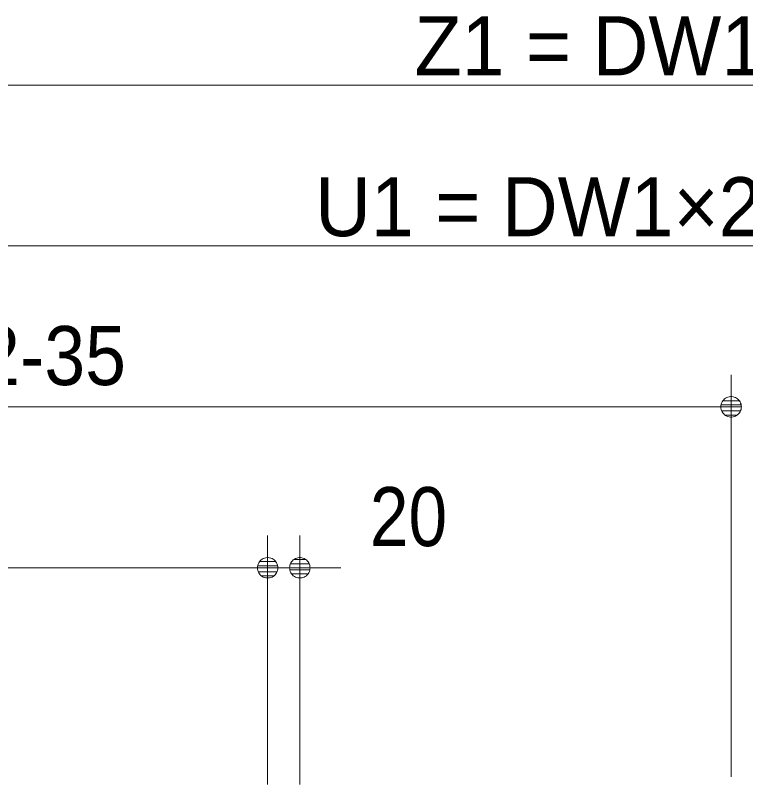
# Model space of a CAD drawing. Units: millimetres, scale not verified. Extents: x -6062 to 6062, y -3045 to 3045.
# Drawn here: x -4899.3 to -4445.5, y 415.2 to 893.3 of the extents above; entities that cross this region are included whole.
import ezdxf
from ezdxf.enums import TextEntityAlignment as Align

# ---------------------------------------------------------------- set-up
doc = ezdxf.new("R2010")
doc.units = ezdxf.units.MM
doc.header["$LTSCALE"] = 20
for name, color, linetype, lineweight in [('0-1_2寸法-1', 7, 'Continuous', 9), ('0-2_0', 7, 'Continuous', 9), ('0-5_2寸法-2', 7, 'Continuous', 9)]:
    doc.layers.add(name, color=color, linetype=linetype, lineweight=lineweight)
doc.styles.add('ＭＳ Ｐゴシック', font='')
doc.styles.get('ＭＳ Ｐゴシック').set_extended_font_data('MS PGothic')

# ---------------------------------------------------------------- blocks, each defined once
blk = doc.blocks.new('_Dot')
at = {"layer": '0-2_0'}
for p, q in [((-10, 0), (-20, 0)), ((9.78, 2), (-9.78, 2)), ((7.99, 6), (-7.99, 6)), ((9.16, -3.98), (-9.16, -3.98)), ((6, -7.98), (-6, -7.98))]:
    blk.add_line(p, q, dxfattribs=at)
for points in [[(10, 0), (9.92, 1.25), (9.69, 2.49), (9.3, 3.68), (8.76, 4.82), (8.09, 5.88), (7.29, 6.85), (6.37, 7.71), (5.36, 8.44), (4.26, 9.05), (3.09, 9.51), (1.87, 9.82), (0.63, 9.98), (-0.63, 9.98), (-1.87, 9.82), (-3.09, 9.51), (-4.26, 9.05), (-5.36, 8.44), (-6.37, 7.71), (-7.29, 6.85), (-8.09, 5.88), (-8.76, 4.82), (-9.3, 3.68), (-9.69, 2.49), (-9.92, 1.25), (-10, 0), (0, 0)], [(-10, 0), (-9.92, -1.25), (-9.69, -2.49), (-9.3, -3.68), (-8.76, -4.82), (-8.09, -5.88), (-7.29, -6.85), (-6.37, -7.71), (-5.36, -8.44), (-4.26, -9.05), (-3.09, -9.51), (-1.87, -9.82), (-0.63, -9.98), (0.63, -9.98), (1.87, -9.82), (3.09, -9.51), (4.26, -9.05), (5.36, -8.44), (6.37, -7.71), (7.29, -6.85), (8.09, -5.88), (8.76, -4.82), (9.3, -3.68), (9.69, -2.49), (9.92, -1.25), (10, 0), (0, 0)]]:
    blk.add_lwpolyline(points, close=True, dxfattribs=at)

msp = doc.modelspace()

# ---------------------------------------------------------------- linework, layer by layer
at = {"layer": '0-1_2寸法-1'}
for p, q in [((-3330.21, 850), (-5624.79, 850)), ((-3431.21, 750), (-5624.79, 750)), ((-4454.5, 420), (-4454.5, 670)), ((-4467.21, 650), (-5606.79, 650)), ((-4742.5, 415.25), (-4742.5, 570)), ((-4755.21, 550), (-5624.79, 550))]:
    msp.add_line(p, q, dxfattribs=at)
at = {"layer": '0-5_2寸法-2'}
for p, q in [((-4742.5, 415.25), (-4742.5, 570)), ((-4722.5, 415.25), (-4722.5, 570)), ((-4755.21, 550), (-4767.92, 550)), ((-4742.5, 550), (-4722.5, 550)), ((-4709.79, 550), (-4697.08, 550))]:
    msp.add_line(p, q, dxfattribs=at)

# ---------------------------------------------------------------- block references
at = {"layer": '0-1_2寸法-1', "xscale": 0.6356201, "yscale": 0.6356201}
for p in [(-4454.5, 650), (-4742.5, 550)]:
    msp.add_blockref('_Dot', p, dxfattribs=at)
at = {"layer": '0-5_2寸法-2', "xscale": 0.6356201, "yscale": 0.6356201}
msp.add_blockref('_Dot', (-4742.5, 550), dxfattribs=at)
at = {"layer": '0-5_2寸法-2', "xscale": 0.6356201, "yscale": 0.6356201, "rotation": 180}
msp.add_blockref('_Dot', (-4722.5, 550), dxfattribs=at)

# ---------------------------------------------------------------- texts
at = {"layer": '0-1_2寸法-1', "style": 'ＭＳ Ｐゴシック'}
for s, p in [('Z1 = DW1×2-80', (-4651.28, 845.04)), ('U1 = DW1×2-181', (-4713, 745.04))]:
    msp.add_text(s, height=36.69, dxfattribs=at).set_placement(p, align=Align.BOTTOM_LEFT)
at = {"layer": '0-1_2寸法-1', "style": 'ＭＳ Ｐゴシック', "width": 0.95}
msp.add_text('上固定枠\u3000DW2-35', height=36.69, dxfattribs=at).set_placement((-5235.48, 652.53), align=Align.BOTTOM_LEFT)
at = {"layer": '0-5_2寸法-2', "style": 'ＭＳ Ｐゴシック', "width": 0.9}
msp.add_text('20', height=36.66, dxfattribs=at).set_placement((-4678.98, 552.48), align=Align.BOTTOM_LEFT)

doc.saveas('drawing.dxf')
